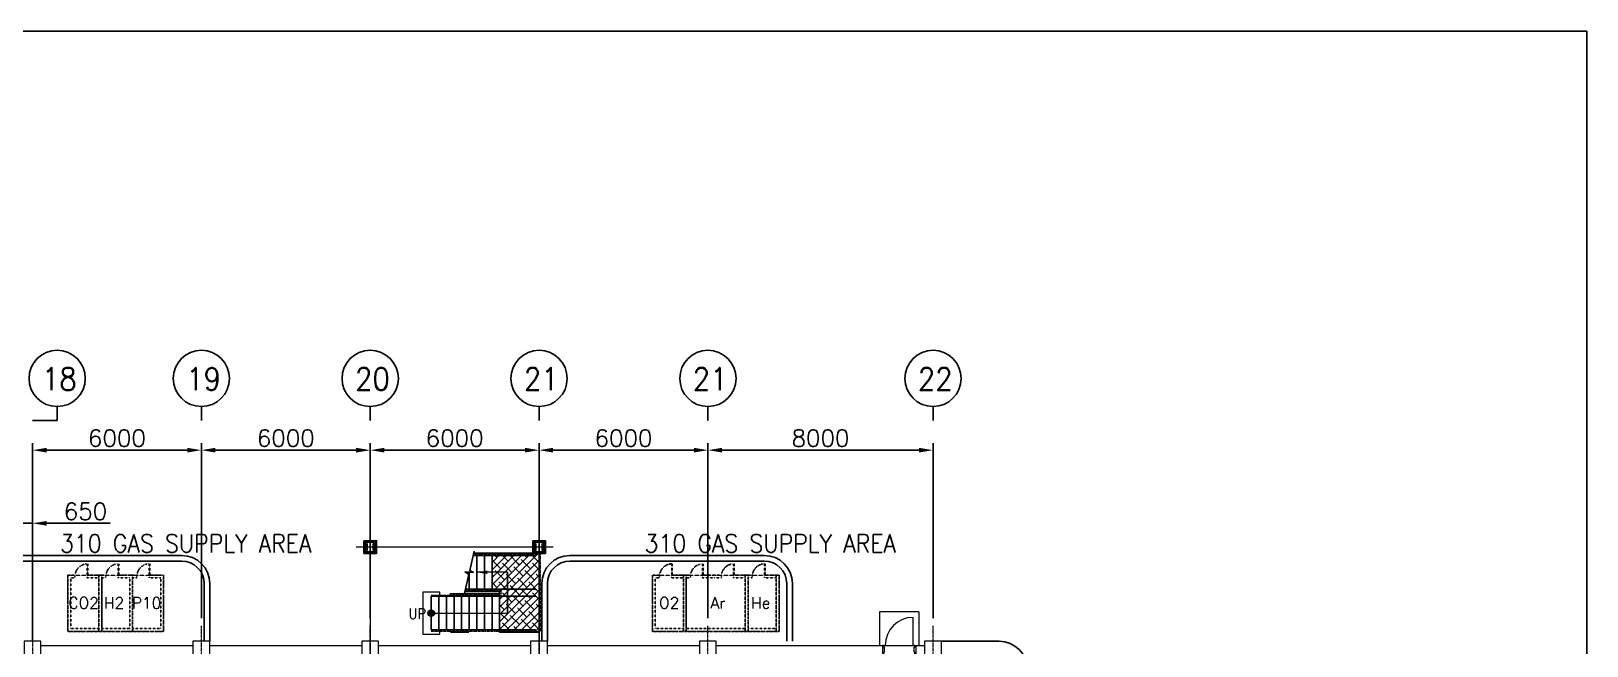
# Model space of a CAD drawing. Extents: x -59767 to 1106559, y -1290 to 1129522.
# Drawn here: x 662639 to 717922, y 303230 to 325085 of the extents above; entities that cross this region are included whole.
import ezdxf
from ezdxf.enums import TextEntityAlignment as Align

# ---------------------------------------------------------------- set-up
doc = ezdxf.new("R2010")
doc.units = 0
for name, pattern in [('CENTER', [2, 1.25, -0.25, 0.25, -0.25]), ('HID_1', [2, 1, -1]), ('HIDDEN', [0.375, 0.25, -0.125]), ('MAT2', [15, 5, -1, 1, -1, 1, -1, 5]), ('PHANTOMX2', [5, 2.5, -0.5, 0.5, -0.5, 0.5, -0.5])]:
    doc.linetypes.add(name, pattern=pattern)
doc.layers.get('0').update_dxf_attribs({"linetype": 'CONTINUOUS', "lineweight": 9})
doc.layers.get('Defpoints').update_dxf_attribs({"linetype": 'CONTINUOUS', "lineweight": 9})
for name, color, linetype in [('15', 1, 'CONTINUOUS'), ('7', 7, 'CONTINUOUS'), ('CY', 4, 'CONTINUOUS'), ('DIM', 7, 'CONTINUOUS'), ('FIN', 6, 'CONTINUOUS'), ('M', 6, 'CONTINUOUS'), ('MARK', 2, 'MAT2'), ('REV', 12, 'CONTINUOUS'), ('W-FIN', 4, 'CONTINUOUS'), ('WINDOW', 6, 'CONTINUOUS'), ('Y', 2, 'CONTINUOUS')]:
    doc.layers.add(name, color=color, linetype=linetype)
for name, color, linetype, lineweight in [('CENTER', 1, 'CENTER', 9), ('COL', 4, 'CONTINUOUS', 5), ('COLUMN', 2, 'CONTINUOUS', 9), ('TEXT', 3, 'CONTINUOUS', 9), ('WALL', 7, 'CONTINUOUS', 9), ('WALL_300', 7, 'CONTINUOUS', 9), ('중간선', 5, 'CONTINUOUS', 9), ('중심선', 1, 'CENTER', 9), ('치수선', 6, 'CONTINUOUS', 9)]:
    doc.layers.add(name, color=color, linetype=linetype, lineweight=lineweight)
doc.styles.add('ROMANS', font='romans.shx', dxfattribs={"bigfont": 'whgtxt.shx'})
doc.styles.get("Standard").update_dxf_attribs({"font": 'romans.shx', "bigfont": 'whtgtxt.shx'})
doc.dimstyles.new('ISO-25', dxfattribs={"dimscale": 200, "dimtxt": 3, "dimasz": 2.5, "dimexe": 1.25, "dimexo": 0.625, "dimtad": 1, "dimdec": 0, "dimdsep": 46, "dimtxsty": 'Standard', "dimcen": 2.5, "dimadec": 0, "dimazin": 0, "dimtp": 0.1, "dimtm": 0.1, "dimtfac": 0.6, "dimtdec": 0, "dimtmove": 0, "dimatfit": 3, "dimfxl": 1, "dimtvp": 1, "dimtolj": 1, "dimarcsym": 0})

# ---------------------------------------------------------------- blocks, each defined once
blk = doc.blocks.new('column600')
at = {"layer": 'COLUMN', "linetype": 'Continuous'}
blk.add_lwpolyline([(-300, -300), (300, -300), (300, 300), (-300, 300)], close=True, dxfattribs=at)
blk = doc.blocks.new('*D463')
at = {"layer": 'Defpoints', "color": 0}
for p in [(662689, 307587), (662039, 303295), (662689, 303295)]:
    blk.add_point(p, dxfattribs=at)
at = {"layer": '치수선', "color": 0, "lineweight": -2}
for p, q in [((661539, 307587), (661039, 307587)), ((662039, 303420), (662039, 307837)), ((662039, 307587), (662689, 307587)), ((662689, 303420), (662689, 307837)), ((663189, 307587), (665451, 307587))]:
    blk.add_line(p, q, dxfattribs=at)
at = {"layer": '치수선', "color": 0}
for points in [[(661539, 307503), (661539, 307670), (662039, 307587)], [(663189, 307670), (663189, 307503), (662689, 307587)]]:
    blk.add_solid(points, dxfattribs=at)
at = {"layer": '치수선', "color": 0, "insert": (664570, 308012), "char_height": 600, "attachment_point": 5}
blk.add_mtext('\\A1;650', dxfattribs=at)
blk = doc.blocks.new('*D458')
at = {"layer": 'Defpoints', "color": 0}
for p in [(686689, 310188), (686689, 304095), (694689, 304095)]:
    blk.add_point(p, dxfattribs=at)
at = {"layer": '치수선', "color": 0, "lineweight": -2}
for p, q in [((686689, 304220), (686689, 310438)), ((694189, 310188), (687189, 310188)), ((694689, 304220), (694689, 310438))]:
    blk.add_line(p, q, dxfattribs=at)
at = {"layer": '치수선', "color": 0}
for points in [[(687189, 310271), (687189, 310104), (686689, 310188)], [(694189, 310104), (694189, 310271), (694689, 310188)]]:
    blk.add_solid(points, dxfattribs=at)
at = {"layer": '치수선', "color": 0, "insert": (690689, 310613), "char_height": 600, "attachment_point": 5}
blk.add_mtext('\\A1;8000', dxfattribs=at)
blk = doc.blocks.new('*D459')
at = {"layer": 'Defpoints', "color": 0}
for p in [(686689, 310188), (680689, 304095), (686689, 304095)]:
    blk.add_point(p, dxfattribs=at)
at = {"layer": '치수선', "color": 0, "lineweight": -2}
for p, q in [((680689, 304220), (680689, 310438)), ((681189, 310188), (686189, 310188)), ((686689, 304220), (686689, 310438))]:
    blk.add_line(p, q, dxfattribs=at)
at = {"layer": '치수선', "color": 0}
for points in [[(681189, 310271), (681189, 310104), (680689, 310188)], [(686189, 310104), (686189, 310271), (686689, 310188)]]:
    blk.add_solid(points, dxfattribs=at)
at = {"layer": '치수선', "color": 0, "insert": (683689, 310613), "char_height": 600, "attachment_point": 5}
blk.add_mtext('\\A1;6000', dxfattribs=at)
blk = doc.blocks.new('*D460')
at = {"layer": 'Defpoints', "color": 0}
for p in [(674689, 310188), (674689, 304095), (680689, 304095)]:
    blk.add_point(p, dxfattribs=at)
at = {"layer": '치수선', "color": 0, "lineweight": -2}
for p, q in [((674689, 304220), (674689, 310438)), ((680189, 310188), (675189, 310188)), ((680689, 304220), (680689, 310438))]:
    blk.add_line(p, q, dxfattribs=at)
at = {"layer": '치수선', "color": 0}
for points in [[(675189, 310271), (675189, 310104), (674689, 310188)], [(680189, 310104), (680189, 310271), (680689, 310188)]]:
    blk.add_solid(points, dxfattribs=at)
at = {"layer": '치수선', "color": 0, "insert": (677689, 310613), "char_height": 600, "attachment_point": 5}
blk.add_mtext('\\A1;6000', dxfattribs=at)
blk = doc.blocks.new('*D462')
at = {"layer": 'Defpoints', "color": 0}
for p in [(662689, 310188), (662689, 304095), (668689, 304095)]:
    blk.add_point(p, dxfattribs=at)
at = {"layer": '치수선', "color": 0, "lineweight": -2}
for p, q in [((662689, 304220), (662689, 310438)), ((668189, 310188), (663189, 310188)), ((668689, 304220), (668689, 310438))]:
    blk.add_line(p, q, dxfattribs=at)
at = {"layer": '치수선', "color": 0}
for points in [[(663189, 310271), (663189, 310104), (662689, 310188)], [(668189, 310104), (668189, 310271), (668689, 310188)]]:
    blk.add_solid(points, dxfattribs=at)
at = {"layer": '치수선', "color": 0, "insert": (665689, 310613), "char_height": 600, "attachment_point": 5}
blk.add_mtext('\\A1;6000', dxfattribs=at)
blk = doc.blocks.new('*D461')
at = {"layer": 'Defpoints', "color": 0}
for p in [(668689, 310188), (668689, 304095), (674689, 304095)]:
    blk.add_point(p, dxfattribs=at)
at = {"layer": '치수선', "color": 0, "lineweight": -2}
for p, q in [((668689, 304220), (668689, 310438)), ((674189, 310188), (669189, 310188)), ((674689, 304220), (674689, 310438))]:
    blk.add_line(p, q, dxfattribs=at)
at = {"layer": '치수선', "color": 0}
for points in [[(669189, 310271), (669189, 310104), (668689, 310188)], [(674189, 310104), (674189, 310271), (674689, 310188)]]:
    blk.add_solid(points, dxfattribs=at)
at = {"layer": '치수선', "color": 0, "insert": (671689, 310613), "char_height": 600, "attachment_point": 5}
blk.add_mtext('\\A1;6000', dxfattribs=at)
blk = doc.blocks.new('BUBBLE')
blk.add_line((0, -600), (0, -900))
blk.add_circle((0, 0), 600)
blk = doc.blocks.new('DOT5')
at = {"ltscale": 0.5}
h = blk.add_hatch(color=256, dxfattribs=at)
h.dxf.hatch_style = 1
h.paths.add_polyline_path([(-7579, 38839, 1), (-7339, 38839, 1)])
at = {"color": 0, "ltscale": 0.5}
blk.add_circle((-7459, 38839), 120, dxfattribs=at)
blk = doc.blocks.new('ARR')
blk.add_solid([(3, -0.5), (3, 0.5), (0, 0)])

msp = doc.modelspace()

# ---------------------------------------------------------------- hatches: boundary and pattern name
at = {"layer": 'M', "ltscale": 0.5}
h = msp.add_hatch(dxfattribs=at)
h.set_pattern_fill('ANSI38', color=6, scale=1500)
h.set_pattern_definition([(45, (524998.28, 117706), (-132.58252, 132.58252), []), (135, (524998.28, 117706), (-397.74756, 132.58252), [468.75, -281.25])])
h.paths.add_polyline_path([(680687.3, 306524.9), (679017.3, 306524.9), (679017.3, 306444.9), (679017.3, 305164.9), (679287.3, 305164.9), (679287.3, 303714.9), (680687.3, 303714.9)])
h.paths.add_polyline_path([(679932.3, 305517.7), (679932.3, 306172.1), (679946.7, 306040.6), (679946.7, 305661.3)], flags=16)
h.paths.add_polyline_path([(679932.3, 304067.7), (679932.3, 304722.1), (679946.7, 304569.2), (679946.7, 304189.9)], flags=16)

# ---------------------------------------------------------------- linework, layer by layer
at = {"color": 3, "linetype": 'PHANTOMX2', "ltscale": 2}
for p, q in [((678352.6, 306484.9), (680722.3, 306484.9)), ((680722.3, 306484.9), (680722.3, 303754.9)), ((678061.9, 305204.9), (679337.3, 305204.9)), ((679337.3, 305034.9), (679337.3, 305204.9)), ((676857.3, 305034.9), (679337.3, 305034.9)), ((676857.3, 303754.9), (680722.3, 303754.9))]:
    msp.add_line(p, q, dxfattribs=at)
at = {"color": 3, "ltscale": 0.5}
msp.add_lwpolyline([(677157.3, 304994.9), (677157.3, 305144.9), (676557.3, 305144.9), (676557.3, 303644.9), (677157.3, 303644.9), (677157.3, 303794.9)], dxfattribs=at)
at = {"layer": '15'}
for p, q in [((717921.9, 325085.2), (500921.9, 325054.1)), ((717921.9, 174313.1), (717921.9, 325085.2))]:
    msp.add_line(p, q, dxfattribs=at)
at = {"layer": 'CENTER', "linetype": 'Continuous'}
for p, q in [((674687.3, 307170.2), (674687.3, 302776.8)), ((680687.3, 307170.2), (680687.3, 302776.8)), ((680688.6, 307220.2), (680688.6, 302826.8))]:
    msp.add_line(p, q, dxfattribs=at)
at = {"layer": 'COL', "color": 2, "linetype": 'Continuous'}
for points in [[(674576.3, 306765.4, 0.4142136), (674592.3, 306749.4), (674782.3, 306749.4, 0.4142136), (674798.3, 306765.4), (674798.3, 306869.9), (674812.3, 306869.9), (674812.3, 306619.9), (674798.3, 306619.9), (674798.3, 306724.4, 0.4142136), (674782.3, 306740.4), (674592.3, 306740.4, 0.4142136), (674576.3, 306724.4), (674576.3, 306619.9), (674562.3, 306619.9), (674562.3, 306869.9), (674576.3, 306869.9)], [(680576.3, 306765.4, 0.4142136), (680592.3, 306749.4), (680782.3, 306749.4, 0.4142136), (680798.3, 306765.4), (680798.3, 306869.9), (680812.3, 306869.9), (680812.3, 306619.9), (680798.3, 306619.9), (680798.3, 306724.4, 0.4142136), (680782.3, 306740.4), (680592.3, 306740.4, 0.4142136), (680576.3, 306724.4), (680576.3, 306619.9), (680562.3, 306619.9), (680562.3, 306869.9), (680576.3, 306869.9)]]:
    msp.add_lwpolyline(points, format="xyb", close=True, dxfattribs=at)
at = {"layer": 'CY'}
for p, q in [((645138.6, 306444.9), (663788.6, 306444.9)), ((663788.6, 306444.9), (667988.6, 306444.9)), ((681787.3, 306444.9), (688690.7, 306444.9)), ((645138.6, 306244.9), (663788.6, 306244.9)), ((663788.6, 306244.9), (667988.6, 306244.9)), ((681787.3, 306244.9), (688690.7, 306244.9)), ((668788.6, 305444.9), (668788.6, 303394.9)), ((668988.6, 303394.9), (668988.6, 305444.9)), ((680787.3, 305444.9), (680787.3, 303394.9)), ((680987.3, 305444.9), (680987.3, 303394.9)), ((689490.7, 305444.9), (689490.7, 303394.9)), ((689690.7, 305444.9), (689690.7, 303394.9)), ((697038.6, 303394.9), (694988.6, 303394.9))]:
    msp.add_line(p, q, dxfattribs=at)
for centre, radius, start, end in [((667988.6, 305444.9), 1000, 0, 90), ((681787.3, 305444.9), 1000, 90, 180), ((688690.7, 305444.9), 1000, 0, 90), ((667988.6, 305444.9), 800, 0, 90), ((681787.3, 305444.9), 800, 90, 180), ((688690.7, 305444.9), 800, 0, 90), ((697038.6, 302394.9), 1000, 0, 90)]:
    msp.add_arc(centre, radius, start, end, dxfattribs=at)
at = {"layer": 'DIM', "linetype": 'Continuous'}
msp.add_line((663563.6, 311237.6), (662688.6, 311237.6), dxfattribs=at)
at = {"layer": 'DIM', "ltscale": 0.5}
msp.add_line((679571.5, 305844.9), (679571.5, 304394.9), dxfattribs=at)
at = {"layer": 'FIN', "ltscale": 0.5}
for points in [[(674462.3, 306969.9), (674462.3, 306519.9), (674912.3, 306519.9), (674912.3, 306969.9)], [(674512.3, 306919.9), (674512.3, 306569.9), (674862.3, 306569.9), (674862.3, 306919.9)], [(680462.3, 306969.9), (680462.3, 306519.9), (680912.3, 306519.9), (680912.3, 306969.9)], [(680512.3, 306919.9), (680512.3, 306569.9), (680862.3, 306569.9), (680862.3, 306919.9)], [(679017.3, 306444.9), (679017.3, 305164.9), (679287.3, 305164.9), (679287.3, 303714.9), (680687.3, 303714.9), (680687.3, 306524.9), (679017.3, 306524.9)]]:
    msp.add_lwpolyline(points, close=True, dxfattribs=at)
at = {"layer": 'M'}
msp.add_lwpolyline([(678038, 305094.9), (678187, 305782.2), (678057.1, 305851.2), (678207.3, 305844.9), (678357.4, 305838.6), (678227.5, 305907.5), (678376.5, 306594.9)], dxfattribs=at)
at = {"layer": 'MARK', "color": 6}
for p, q in [((663946.7, 305744.9), (663946.7, 303744.9)), ((665046.7, 305744.9), (665046.7, 303744.9)), ((684716.2, 305744.9), (684716.2, 303744.9)), ((685816.2, 305744.9), (685816.2, 303744.9)), ((685816.2, 305744.9), (685816.2, 303744.9)), ((688012.9, 305744.9), (688012.9, 303744.9)), ((689116.2, 305744.9), (689116.2, 303744.9)), ((665146.7, 303744.9), (663946.7, 303744.9)), ((666246.7, 303744.9), (665046.7, 303744.9)), ((667346.7, 303744.9), (666146.7, 303744.9)), ((685916.2, 303744.9), (684716.2, 303744.9)), ((687016.2, 303744.9), (685816.2, 303744.9)), ((688116.2, 303744.9), (686916.2, 303744.9)), ((689216.2, 303744.9), (688016.2, 303744.9))]:
    msp.add_line(p, q, dxfattribs=at)
for points in [[(665146.7, 303744.9), (665146.7, 305744.9), (664631.7, 305744.9)], [(666246.7, 303744.9), (666246.7, 305744.9), (665731.7, 305744.9)], [(667346.7, 303744.9), (667346.7, 305744.9), (666831.7, 305744.9)], [(685916.2, 303744.9), (685916.2, 305744.9), (685401.2, 305744.9)], [(688116.2, 303744.9), (688116.2, 305744.9), (687601.2, 305744.9)], [(689216.2, 303744.9), (689216.2, 305744.9), (688701.2, 305744.9)]]:
    msp.add_lwpolyline(points, dxfattribs=at)
at = {"layer": 'REV', "color": 1, "lineweight": 5}
msp.add_line((681189.3, 306744.9), (674191.9, 306744.9), dxfattribs=at)
at = {"layer": 'W-FIN', "ltscale": 0.5}
for p, q in [((678344, 306444.9), (680562.3, 306444.9)), ((678361.3, 306524.9), (679101.8, 306524.9)), ((678477.3, 305244.9), (678477.3, 306444.9)), ((678747.3, 305244.9), (678747.3, 306444.9)), ((679017.3, 305244.9), (679017.3, 306444.9)), ((680687.3, 306019.9), (680687.3, 306569.9)), ((678207.3, 305244.9), (678207.3, 305844.9)), ((680687.3, 305433.6), (680687.3, 306019.9)), ((678053.2, 305164.9), (679287.3, 305164.9)), ((678070.5, 305244.9), (680562.3, 305244.9)), ((679287.3, 303794.9), (679287.3, 305244.9)), ((676857.3, 304994.9), (680562.3, 304994.9)), ((676857.3, 303794.9), (676857.3, 304994.9)), ((677127.3, 303794.9), (677127.3, 304994.9)), ((677397.3, 303794.9), (677397.3, 304994.9)), ((677518.3, 305074.9), (679287.3, 305074.9)), ((677667.3, 303794.9), (677667.3, 304994.9)), ((677937.3, 303794.9), (677937.3, 304994.9)), ((678207.3, 303794.9), (678207.3, 304994.9)), ((678477.3, 303794.9), (678477.3, 304994.9)), ((678747.3, 303794.9), (678747.3, 304994.9)), ((679017.3, 303794.9), (679017.3, 304994.9)), ((680687.3, 303594.9), (680687.3, 304581.1)), ((676857.3, 303794.9), (680562.3, 303794.9)), ((677542, 303714.9), (678196.4, 303714.9))]:
    msp.add_line(p, q, dxfattribs=at)
at = {"layer": 'WALL', "color": 0, "ltscale": 0.5}
for p, q in [((679571.5, 305844.9), (678477.3, 305844.9)), ((676857.3, 304394.9), (679571.5, 304394.9))]:
    msp.add_line(p, q, dxfattribs=at)
at = {"layer": 'WALL', "linetype": 'Continuous'}
for p, q in [((692787.3, 304444.6), (692787.3, 303244.9)), ((694187.3, 304444.6), (692787.3, 304444.6))]:
    msp.add_line(p, q, dxfattribs=at)
at = {"layer": 'WALL', "color": 0}
for p, q in [((692939.3, 303244.6), (692987.3, 303244.6)), ((694039.3, 303244.6), (693991.3, 303244.6))]:
    msp.add_line(p, q, dxfattribs=at)
for points in [[(692897.3, 303244.6), (692897.3, 302944.6), (692939.3, 302944.6), (692939.3, 303004.6), (692957.3, 303004.6), (692957.3, 303184.6), (692939.3, 303184.6), (692939.3, 303244.6)], [(694081.3, 303244.6), (694081.3, 302944.6), (694039.3, 302944.6), (694039.3, 303004.6), (694021.3, 303004.6), (694021.3, 303184.6), (694039.3, 303184.6), (694039.3, 303244.6)]]:
    msp.add_lwpolyline(points, close=True, dxfattribs=at)
at = {"layer": 'WALL_300'}
for p, q in [((693987.3, 303244.6), (693987.3, 304244.6)), ((694187.3, 304444.6), (694187.3, 303244.6))]:
    msp.add_line(p, q, dxfattribs=at)
at = {"layer": 'WALL_300', "linetype": 'Continuous', "lineweight": 9}
for p, q in [((662988.6, 303244.9), (668389.1, 303244.9)), ((668988.6, 303244.9), (674389.1, 303244.9)), ((674987.3, 303244.9), (680387.7, 303244.9)), ((680985.9, 303244.9), (686387.3, 303244.9)), ((686985.9, 303244.9), (694387.3, 303244.9))]:
    msp.add_line(p, q, dxfattribs=at)
at = {"layer": 'WALL_300'}
msp.add_arc((693987.3, 303244.6), 1000, 90, 180, dxfattribs=at)
at = {"layer": 'WINDOW', "linetype": 'HID_1'}
for p, q in [((664199.5, 305744.9), (663946.7, 305744.9)), ((664631.7, 305644.9), (664631.7, 306149.9)), ((664651.7, 306149.9), (664651.7, 305744.9)), ((665299.5, 305744.9), (665046.7, 305744.9)), ((665731.7, 305644.9), (665731.7, 306149.9)), ((665751.7, 306149.9), (665751.7, 305744.9)), ((666399.5, 305744.9), (666146.7, 305744.9)), ((666831.7, 305644.9), (666831.7, 306149.9)), ((666851.7, 306149.9), (666851.7, 305744.9)), ((684969, 305744.9), (684716.2, 305744.9)), ((685401.2, 305644.9), (685401.2, 306149.9)), ((685421.2, 306149.9), (685421.2, 305744.9)), ((686069, 305744.9), (685816.2, 305744.9)), ((686501.2, 305644.9), (686501.2, 306149.9)), ((686521.2, 306149.9), (686521.2, 305744.9)), ((687169, 305744.9), (686521.2, 305744.9)), ((687601.2, 305644.9), (687601.2, 306149.9)), ((687621.2, 306149.9), (687621.2, 305744.9)), ((688269, 305744.9), (688016.2, 305744.9)), ((688701.2, 305644.9), (688701.2, 306149.9)), ((688721.2, 306149.9), (688721.2, 305744.9)), ((664046.7, 305644.9), (664046.7, 303844.9)), ((664046.7, 305644.9), (664196.7, 305644.9)), ((664196.7, 305694.9), (664196.7, 305644.9)), ((664631.7, 305644.9), (665046.7, 305644.9)), ((665046.7, 305644.9), (665046.7, 303844.9)), ((665146.7, 305644.9), (665146.7, 303844.9)), ((665146.7, 305644.9), (665296.7, 305644.9)), ((665296.7, 305694.9), (665296.7, 305644.9)), ((665731.7, 305644.9), (666146.7, 305644.9)), ((666146.7, 305644.9), (666146.7, 303844.9)), ((666246.7, 305644.9), (666396.7, 305644.9)), ((666396.7, 305694.9), (666396.7, 305644.9)), ((666831.7, 305644.9), (667246.7, 305644.9)), ((667246.7, 305644.9), (667246.7, 303844.9)), ((684816.2, 305644.9), (684816.2, 303844.9)), ((684816.2, 305644.9), (684966.2, 305644.9)), ((684966.2, 305694.9), (684966.2, 305644.9)), ((685401.2, 305644.9), (685816.2, 305644.9)), ((685816.2, 305644.9), (685816.2, 303844.9)), ((685916.2, 305644.9), (685916.2, 303844.9)), ((685916.2, 305644.9), (685916.2, 303844.9)), ((685916.2, 305644.9), (686066.2, 305644.9)), ((686066.2, 305694.9), (686066.2, 305644.9)), ((686501.2, 305644.9), (686916.2, 305644.9)), ((686916.2, 305644.9), (687166.2, 305644.9)), ((687166.2, 305694.9), (687166.2, 305644.9)), ((687601.2, 305644.9), (688016.2, 305644.9)), ((688116.2, 305644.9), (688266.2, 305644.9)), ((688266.2, 305694.9), (688266.2, 305644.9)), ((688701.2, 305644.9), (689116.2, 305644.9)), ((664046.7, 303844.9), (665046.7, 303844.9)), ((665146.7, 303844.9), (666146.7, 303844.9)), ((666246.7, 303844.9), (667246.7, 303844.9)), ((684816.2, 303844.9), (685816.2, 303844.9)), ((685916.2, 303844.9), (686916.2, 303844.9)), ((686916.2, 303844.9), (688016.2, 303844.9)), ((688116.2, 303844.9), (689116.2, 303844.9))]:
    msp.add_line(p, q, dxfattribs=at)
for centre in [(664652.5, 305694.5), (665752.5, 305694.5), (666852.5, 305694.5), (685422, 305694.5), (686522, 305694.5), (687622, 305694.5), (688722, 305694.5)]:
    msp.add_arc(centre, 455.8, 92.6169, 179.95776, dxfattribs=at)
at = {"layer": '중간선', "color": 2, "linetype": 'HIDDEN', "ltscale": 1.5}
for points in [[(667346.7, 303744.9), (663946.7, 303744.9), (663946.7, 305744.9), (667346.7, 305744.9)], [(689216.2, 303744.9), (684716.2, 303744.9), (684716.2, 305744.9), (689216.2, 305744.9)]]:
    msp.add_lwpolyline(points, close=True, dxfattribs=at)
at = {"layer": '중심선'}
for p, q in [((662688.6, 303942.2), (662688.6, 240444.9)), ((668688.6, 266744.9), (668688.6, 303942.2)), ((674688.6, 240444.9), (674688.6, 303942.2)), ((680688.6, 240444.9), (680688.6, 303942.2)), ((686688.6, 240444.9), (686688.6, 303942.2)), ((694688.6, 240444.9), (694688.6, 303942.2))]:
    msp.add_line(p, q, dxfattribs=at)

# ---------------------------------------------------------------- block references
at = {"color": 0}
msp.add_blockref('DOT5', (684316.3, 265555.6), dxfattribs=at)
at = {"layer": '7', "color": 7, "xscale": 1.666666666627862, "yscale": 1.666666666627862, "zscale": 1.666666666627862}
for p in [(663563.6, 312737.6), (668688.6, 312737.6), (674688.6, 312737.6), (680688.6, 312737.6), (686688.6, 312737.6), (694687.3, 312737.6)]:
    msp.add_blockref('BUBBLE', p, dxfattribs=at)
at = {"layer": 'COLUMN', "linetype": 'Continuous'}
for p in [(662688.6, 303094.9), (668688.6, 303094.9), (674688.6, 303094.9), (680687.3, 303094.9), (686687.3, 303094.9), (694687.3, 303094.9)]:
    msp.add_blockref('column600', p, dxfattribs=at)
at = {"layer": 'WALL', "xscale": -125, "yscale": 125, "zscale": 125, "rotation": 180}
msp.add_blockref('ARR', (678474.8, 305845.3), dxfattribs=at)

# ---------------------------------------------------------------- texts
at = {"color": 0, "ltscale": 0.5, "style": 'ROMANS', "width": 0.9}
msp.add_text('UP', height=375, dxfattribs=at).set_placement((676049.3, 304189.4))
at = {"layer": 'TEXT', "color": 7, "style": 'ROMANS', "width": 0.9}
for s, p in [('18', (663643.1, 312720.1)), ('19', (668768.1, 312720.1)), ('20', (674768.1, 312720.1)), ('21', (680768.1, 312720.1)), ('21', (686768.1, 312720.1)), ('22', (694766.7, 312720.1))]:
    msp.add_text(s, height=800, dxfattribs=at).set_placement(p, align=Align.MIDDLE)
at = {"layer": 'TEXT', "lineweight": 9}
for s, p in [('CO2', (663964.8, 304436.7)), ('H2', (665226.2, 304436.7)), ('P10', (666216.7, 304436.7)), ('O2', (684950.3, 304436.7)), ('Ar', (686780.7, 304436.7)), ('He', (688219, 304436.7))]:
    msp.add_text(s, height=400, dxfattribs=at).set_placement(p, align=Align.BOTTOM_LEFT)
at = {"layer": 'Y', "linetype": 'Continuous', "style": 'ROMANS', "width": 0.9}
for p in [(668135.2, 306870.8), (688904.6, 306870.8)]:
    msp.add_text('310 GAS SUPPLY AREA', height=640, dxfattribs=at).set_placement(p, align=Align.MIDDLE)

# ---------------------------------------------------------------- dimensions: what is measured, and where the dimension line sits
at = {"layer": '치수선'}
for base, p1, p2, picture, middle in [((662688.6, 310187.6), (668688.6, 304094.9), (662688.6, 304094.9), '*D462', (665688.6, 310612.6)), ((668688.6, 310187.6), (674688.6, 304094.9), (668688.6, 304094.9), '*D461', (671688.6, 310612.6)), ((674688.6, 310187.6), (680688.6, 304094.9), (674688.6, 304094.9), '*D460', (677688.6, 310612.6)), ((686688.6, 310187.6), (680688.6, 304094.9), (686688.6, 304094.9), '*D459', (683688.6, 310612.6)), ((686688.6, 310187.6), (694688.6, 304094.9), (686688.6, 304094.9), '*D458', (690688.6, 310612.6)), ((662688.6, 307586.5), (662038.6, 303294.9), (662688.6, 303294.9), '*D463', (664569.6, 308011.5))]:
    dim = msp.add_linear_dim(base=base, p1=p1, p2=p2, dimstyle='ISO-25', dxfattribs=at)
    dim.commit()
    dim.dimension.update_dxf_attribs({"geometry": picture, "text_midpoint": middle})

doc.saveas('drawing.dxf')
